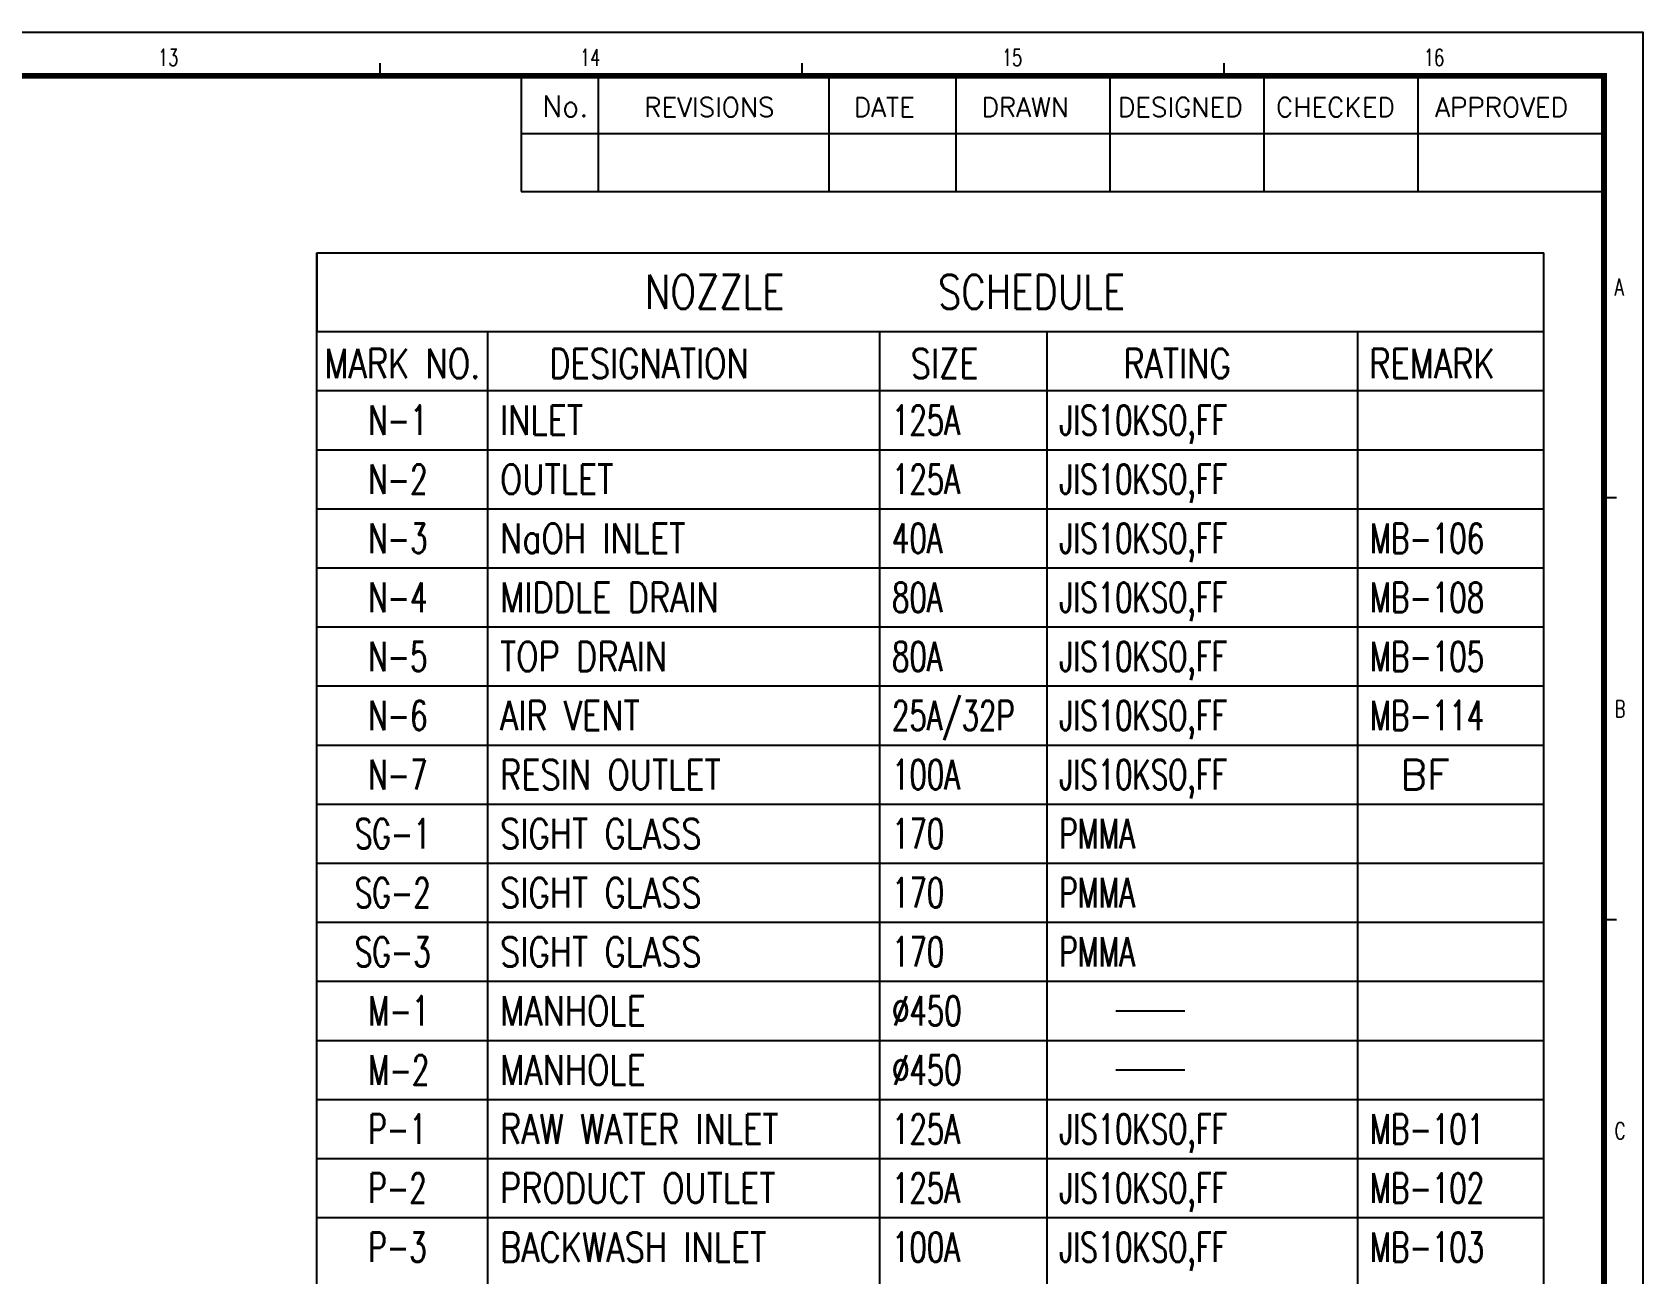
# Model space of a CAD drawing. Extents: x 0 to 36769, y -42 to 11490.
# Drawn here: x 28708 to 32525, y 8541 to 11484 of the extents above; entities that cross this region are included whole.
import ezdxf

# ---------------------------------------------------------------- set-up
doc = ezdxf.new("R2010")
doc.units = 0
doc.header["$LTSCALE"] = 160
doc.header["$MEASUREMENT"] = 0
doc.layers.get('0').update_dxf_attribs({"linetype": 'CONTINUOUS'})
for name, color, linetype in [('DIM', 7, 'CONTINUOUS'), ('T-F', 7, 'CONTINUOUS'), ('T-N', 4, 'CONTINUOUS'), ('TPW', 7, 'CONTINUOUS'), ('ZL', 5, 'CONTINUOUS'), ('枠', 7, 'CONTINUOUS')]:
    doc.layers.add(name, color=color, linetype=linetype)
doc.styles.add('CHINA', font='ROMANS', dxfattribs={"bigfont": 'LSP'})
doc.styles.add('NMS2', font='romans.shx', dxfattribs={"width": 0.7})
doc.styles.add('ROMANSEXTFONT', font='romans.shx', dxfattribs={"width": 0.8, "bigfont": 'extfont.shx'})

msp = doc.modelspace()

# ---------------------------------------------------------------- linework, layer by layer
at = {"layer": 'T-F'}
for p, q in [((29533.20113, 11380.23779), (29533.20113, 11410.23779)), ((30533.20113, 11380.23779), (30533.20113, 11410.23779)), ((31533.20113, 11380.23779), (31533.20113, 11410.23779)), ((32463.20113, 10380.23779), (32433.20113, 10380.23779)), ((32463.20113, 9380.23779), (32433.20113, 9380.23779))]:
    msp.add_line(p, q, dxfattribs=at)
at = {"layer": 'T-F', "const_width": 14}
msp.add_lwpolyline([(16533.20113, 11380.23779), (32433.20113, 11380.23779), (32433.20113, 170.23779), (16533.20113, 170.23779)], close=True, dxfattribs=at)
at = {"layer": 'TPW', "color": 2, "linetype": 'Continuous'}
for p, q in [((29867.14276, 11380.23779), (29867.14276, 11106.52259)), ((30049.61956, 11380.23779), (30049.61956, 11106.52259)), ((30596.27983, 11380.23779), (30596.27983, 11106.52259)), ((30896.99124, 11380.23779), (30896.99124, 11106.52259)), ((31261.94484, 11380.23779), (31261.94484, 11106.52259)), ((31626.89844, 11380.23779), (31626.89844, 11106.52259)), ((31991.85204, 11380.23779), (31991.85204, 11106.52259)), ((29867.14276, 11243.38019), (32433.20113, 11243.38019)), ((29867.14276, 11106.52259), (32433.20113, 11106.52259))]:
    msp.add_line(p, q, dxfattribs=at)
at = {"layer": 'ZL'}
msp.add_lwpolyline([(16427.60224, 11483.72736), (32525.18276, 11483.72736), (32525.18276, -29.88022), (16427.60224, -29.88022)], close=True, dxfattribs=at)
at = {"layer": '枠', "color": 7, "linetype": 'Continuous'}
for p, q in [((29383.0569, 10960.92059), (32290.77161, 10960.92059)), ((29383.0569, 7414.25392), (29383.0569, 10960.92059)), ((29383.0569, 10960.92059), (29383.0569, 10774.25392)), ((32290.77161, 10774.25392), (32290.77161, 10960.92059)), ((29383.0569, 10774.25392), (32290.77589, 10774.25392)), ((29383.0569, 10634.25392), (29383.0569, 10774.25392)), ((29787.92468, 10634.25392), (29787.92468, 10774.25392)), ((30716.73175, 10634.25392), (30716.73175, 10774.25392)), ((31113.39842, 10634.25392), (31113.39842, 10774.25392)), ((31849.93746, 10634.25392), (31849.93746, 10774.25392)), ((32290.77161, 10634.25392), (32290.77161, 10774.25392)), ((32290.77161, 10634.25392), (32290.77161, 10774.25392)), ((29383.0569, 10634.25392), (32290.77161, 10634.25392)), ((29787.92468, 10494.25392), (29787.92468, 10634.25392)), ((30716.73175, 10494.25392), (30716.73175, 10634.25392)), ((31113.39842, 10494.25392), (31113.39842, 10634.25392)), ((31849.93746, 10494.25392), (31849.93746, 10634.25392)), ((32290.77161, 10494.25392), (32290.77161, 10634.25392)), ((32290.77161, 10494.25392), (32290.77161, 10634.25392)), ((29383.0569, 10494.25392), (32290.77161, 10494.25392)), ((29787.92468, 10354.25392), (29787.92468, 10494.25392)), ((30716.73175, 10354.25392), (30716.73175, 10494.25392)), ((31113.39842, 10354.25392), (31113.39842, 10494.25392)), ((31849.93746, 10354.25392), (31849.93746, 10494.25392)), ((32290.77161, 10354.25392), (32290.77161, 10494.25392)), ((32290.77161, 10354.25392), (32290.77161, 10494.25392)), ((29383.0569, 10354.25392), (32290.77161, 10354.25392)), ((29787.92468, 10214.25392), (29787.92468, 10354.25392)), ((30716.73175, 10214.25392), (30716.73175, 10354.25392)), ((31113.39842, 10214.25392), (31113.39842, 10354.25392)), ((31849.93746, 10214.25392), (31849.93746, 10354.25392)), ((32290.77161, 10214.25392), (32290.77161, 10354.25392)), ((32290.77161, 10214.25392), (32290.77161, 10354.25392)), ((29383.0569, 10214.25392), (32290.77161, 10214.25392)), ((29787.92468, 10074.25392), (29787.92468, 10214.25392)), ((30716.73175, 10074.25392), (30716.73175, 10214.25392)), ((31113.39842, 10074.25392), (31113.39842, 10214.25392)), ((31849.93746, 10074.25392), (31849.93746, 10214.25392)), ((32290.77161, 10074.25392), (32290.77161, 10214.25392)), ((32290.77161, 10074.25392), (32290.77161, 10214.25392)), ((29383.0569, 10074.25392), (32290.77161, 10074.25392)), ((29787.92468, 9934.25392), (29787.92468, 10074.25392)), ((30716.73175, 9934.25392), (30716.73175, 10074.25392)), ((31113.39842, 7414.25392), (31113.39842, 10074.25392)), ((31849.93746, 9934.25392), (31849.93746, 10074.25392)), ((32290.77161, 9934.25392), (32290.77161, 10074.25392)), ((32290.77161, 9934.25392), (32290.77161, 10074.25392)), ((29383.0569, 9934.25392), (32290.77161, 9934.25392)), ((29787.92468, 7414.25392), (29787.92468, 9934.25392)), ((30716.73175, 7414.25392), (30716.73175, 9934.25392)), ((31849.93746, 7414.25392), (31849.93746, 9934.25392)), ((32290.77161, 7414.25392), (32290.77161, 9934.25392)), ((32290.77161, 9794.25392), (32290.77161, 9934.25392)), ((29383.0569, 9794.25392), (32290.77161, 9794.25392)), ((29383.0569, 9654.25392), (32290.77161, 9654.25392)), ((29383.0569, 9514.25392), (32290.77161, 9514.25392)), ((29383.0569, 9374.25392), (32290.77161, 9374.25392)), ((29383.0569, 9234.25392), (32290.77161, 9234.25392)), ((31276.73175, 9164.25392), (31440.06509, 9164.25392)), ((29383.0569, 9094.25392), (32290.77161, 9094.25392)), ((31276.73175, 9024.25392), (31440.06509, 9024.25392)), ((29383.0569, 8954.25392), (32290.77161, 8954.25392)), ((29383.0569, 8814.25392), (32290.77161, 8814.25392)), ((29383.0569, 8674.25392), (32290.77161, 8674.25392))]:
    msp.add_line(p, q, dxfattribs=at)

# ---------------------------------------------------------------- texts
at = {"color": 2, "linetype": 'Continuous', "style": 'ROMANSEXTFONT'}
for s, width, p in [('MARK NO.', 0.8, (29400.5569, 10663.42059)), ('DESIGNATION', 0.8, (29933.75802, 10663.42059)), ('SIZE', 0.8, (30790.23179, 10663.42059)), ('RATING', 0.8, (31294.23175, 10663.42059)), ('REMARK', 0.8, (31876.77083, 10663.42059)), ('N-1', 0.6875, (29504.93613, 10529.25392)), ('INLET', 0.8, (29817.09135, 10529.25392)), ('125A', 0.6875, (30745.89842, 10529.25392)), ('JIS10KSO,FF', 0.6875, (31142.56509, 10529.25392)), ('N-2', 0.6875, (29504.93613, 10389.25392)), ('OUTLET', 0.8, (29817.09135, 10389.25392)), ('125A', 0.6875, (30745.89842, 10389.25392)), ('JIS10KSO,FF', 0.6875, (31142.56509, 10389.25392)), ('N-3', 0.6875, (29504.93613, 10249.25392)), ('NaOH INLET', 0.8, (29817.09135, 10249.25392)), ('40A', 0.6875, (30745.89842, 10249.25392)), ('JIS10KSO,FF', 0.6875, (31142.56509, 10249.25392)), ('MB-106', 0.6875, (31879.10413, 10249.25392)), ('N-4', 0.6875, (29504.93613, 10109.25392)), ('MIDDLE DRAIN', 0.8, (29817.09135, 10109.25392)), ('80A', 0.6875, (30745.89842, 10109.25392)), ('JIS10KSO,FF', 0.6875, (31142.56509, 10109.25392)), ('MB-108', 0.6875, (31879.10413, 10109.25392)), ('N-5', 0.6875, (29504.93613, 9969.25392)), ('TOP DRAIN', 0.8, (29817.09135, 9969.25392)), ('80A', 0.6875, (30745.89842, 9969.25392)), ('JIS10KSO,FF', 0.6875, (31142.56509, 9969.25392)), ('MB-105', 0.6875, (31879.10413, 9969.25392)), ('N-6', 0.6875, (29504.93613, 9829.25392)), ('AIR VENT', 0.8, (29817.09135, 9829.25392)), ('25A/32P', 0.6875, (30745.89842, 9829.25392)), ('JIS10KSO,FF', 0.6875, (31142.56509, 9829.25392)), ('MB-114', 0.6875, (31879.10413, 9829.25392)), ('N-7', 0.6875, (29504.93613, 9689.25392)), ('RESIN OUTLET', 0.8, (29817.09135, 9689.25392)), ('100A', 0.6875, (30745.89842, 9689.25392)), ('JIS10KSO,FF', 0.6875, (31142.56509, 9689.25392)), ('BF', 0.997899, (31951.03063, 9689.25392)), ('SG-1', 0.6875, (29473.16669, 9549.25392)), ('SIGHT GLASS', 0.8, (29817.09135, 9549.25392)), ('170', 0.6875, (30745.89842, 9549.25392)), ('PMMA', 0.6875, (31142.56509, 9549.25392)), ('SG-2', 0.6875, (29473.16669, 9409.25392)), ('SIGHT GLASS', 0.8, (29817.09135, 9409.25392)), ('170', 0.6875, (30745.89842, 9409.25392)), ('PMMA', 0.6875, (31142.56509, 9409.25392)), ('SG-3', 0.6875, (29473.16669, 9269.25392)), ('SIGHT GLASS', 0.8, (29817.09135, 9269.25392)), ('170', 0.6875, (30745.89842, 9269.25392)), ('PMMA', 0.6875, (31142.56509, 9269.25392)), ('M-1', 0.6875, (29504.93613, 9129.25392)), ('MANHOLE', 0.8, (29817.09135, 9129.25392)), ('%%c450', 0.6875, (30745.89842, 9129.25392)), ('M-2', 0.6875, (29504.93613, 8989.25392)), ('MANHOLE', 0.8, (29817.09135, 8989.25392)), ('%%c450', 0.6875, (30745.89842, 8989.25392)), ('P-1', 0.6875, (29504.93613, 8849.25392)), ('RAW WATER INLET', 0.8, (29817.09135, 8849.25392)), ('125A', 0.6875, (30745.89842, 8849.25392)), ('JIS10KSO,FF', 0.6875, (31142.56509, 8849.25392)), ('MB-101', 0.6875, (31879.10413, 8849.25392)), ('P-2', 0.6875, (29504.93613, 8709.25392)), ('PRODUCT OUTLET', 0.8, (29817.09135, 8709.25392)), ('125A', 0.6875, (30745.89842, 8709.25392)), ('JIS10KSO,FF', 0.6875, (31142.56509, 8709.25392)), ('MB-102', 0.6875, (31879.10413, 8709.25392)), ('P-3', 0.6875, (29504.93613, 8569.25392)), ('BACKWASH INLET', 0.8, (29817.09135, 8569.25392)), ('100A', 0.6875, (30745.89842, 8569.25392)), ('JIS10KSO,FF', 0.6875, (31142.56509, 8569.25392)), ('MB-103', 0.6875, (31879.10413, 8569.25392))]:
    msp.add_text(s, height=70, dxfattribs=dict(at, width=width)).set_placement(p)
at = {"layer": 'DIM', "color": 2, "style": 'ROMANSEXTFONT', "width": 0.8}
msp.add_text('NOZZLE       SCHEDULE', height=80.36, dxfattribs=at).set_placement((30160.15458, 10828.09101))
at = {"layer": 'T-N', "color": 4, "style": 'NMS2', "width": 0.7}
for s, p in [('13', (29006.53106, 11403.79223)), ('14', (30006.53106, 11403.79223)), ('15', (31006.53106, 11403.79223)), ('16', (32006.53106, 11403.79223)), ('A', (32458.71372, 10860.04774)), ('B', (32458.71372, 9860.04774)), ('C', (32458.71372, 8860.04774))]:
    msp.add_text(s, height=40, dxfattribs=at).set_placement(p)
at = {"layer": 'TPW', "color": 2, "linetype": 'Continuous', "style": 'CHINA'}
for s, height, p in [('No.', 50.18112, (29916.59726, 11283.29699)), ('REVISIONS', 45.6192, (30158.45098, 11283.29699)), ('DATE', 45.6192, (30655.18069, 11283.29699)), ('DRAWN', 45.6192, (30957.95419, 11283.29699)), ('DESIGNED', 45.6192, (31281.2851, 11283.29699)), ('CHECKED', 45.6192, (31655.78766, 11283.29699)), ('APPROVED', 45.6192, (32033.10592, 11283.29699))]:
    msp.add_text(s, height=height, dxfattribs=at).set_placement(p)

doc.saveas('drawing.dxf')
